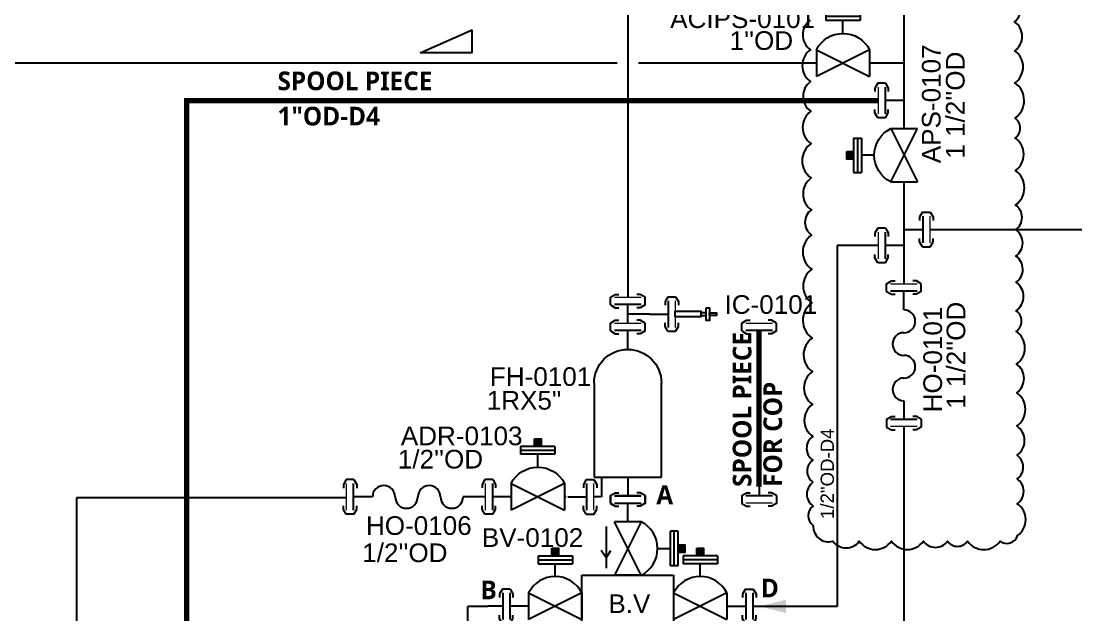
# Model space of a CAD drawing. Header units: millimetres. Extents: x -6754 to 5895, y -4820 to 1016.
# Drawn here: x -3581.6 to -3382.7, y -1590.4 to -1479.1 of the extents above; entities that cross this region are included whole.
import ezdxf

# ---------------------------------------------------------------- set-up
doc = ezdxf.new("R2010")
doc.units = ezdxf.units.MM
doc.linetypes.add('HIDDEN', pattern=[0.375, 0.25, -0.125])
doc.layers.get('0').update_dxf_attribs({"linetype": 'CONTINUOUS'})
for name, color, linetype in [('can_move', 7, 'CONTINUOUS'), ('P---PEQID------', 7, 'CONTINUOUS'), ('P---PEQID-TEXT-25-35', 2, 'CONTINUOUS'), ('P---PFLGD------', 7, 'CONTINUOUS'), ('P---PHOSD-TEXT-25-35', 2, 'CONTINUOUS'), ('P---PLINB-CA013', 7, 'CONTINUOUS'), ('P---PLINB-CIPS003', 7, 'CONTINUOUS'), ('P---PLINB-CIPS005', 7, 'CONTINUOUS'), ('P---PLINB-DROD003', 7, 'CONTINUOUS'), ('P---PLINB-DROD016', 7, 'CONTINUOUS'), ('P---PLINB-N201', 7, 'CONTINUOUS'), ('P---PLINB-P004', 7, 'CONTINUOUS'), ('P---PLINB-P234', 7, 'CONTINUOUS'), ('P---PLINB-PS019', 7, 'CONTINUOUS'), ('P---PVL4D-TEXT-25-35', 2, 'CONTINUOUS'), ('P---PVLSD-TEXT-18-25', 3, 'CONTINUOUS'), ('P---PVLSD-TEXT-25-35', 2, 'CONTINUOUS'), ('P---STRND------', 7, 'CONTINUOUS'), ('P---STRND-TEXT-25-35', 2, 'CONTINUOUS'), ('P---TANKB-V01', 7, 'CONTINUOUS'), ('VALVE', 6, 'CONTINUOUS')]:
    doc.layers.add(name, color=color, linetype=linetype)
doc.styles.add('ROMANS', font='romans.shx')
doc.styles.get("Standard").update_dxf_attribs({"font": 'arial.ttf'})

# ---------------------------------------------------------------- blocks, each defined once
blk = doc.blocks.new('phi_158253411749')
at = {"color": 0, "linetype": 'ByBlock'}
for p, q in [((-5.27, 0), (-5.27, 14.69)), ((5.27, 14.69), (5.27, 0)), ((5.27, 0), (-5.27, 0))]:
    blk.add_line(p, q, dxfattribs=at)
blk.add_arc((0, 14.69), 5.27, 0, 180, dxfattribs=at)
at = {"flags": 1}
for p, rotation in [((0, 19.96), 90), ((0, 0), 270), ((3.7, 0), 270)]:
    blk.add_attdef('PHI_CONNECTIONPOINT', p, '', height=0.1, rotation=rotation, dxfattribs=at)
for tag, p in [('CODE', (10.48, 12.92)), ('SIZE1_PRAJ', (9.13, 8.87)), ('USER1', (11.27, 4.28))]:
    blk.add_attdef(tag, p, '', height=3.5)
blk = doc.blocks.new('rgyjryjyfrjfhjgfgj')
at = {"color": 0, "linetype": 'ByBlock'}
for p, q in [((716.48, 396.87), (717.39, 397.41)), ((717.39, 397.41), (718.05, 397.41)), ((722.07, 397.41), (721.4, 397.41)), ((722.97, 396.87), (722.07, 397.41)), ((722.97, 395.42), (722.97, 396.87)), ((716.48, 395.42), (717.39, 394.88)), ((717.39, 394.88), (718.05, 394.88)), ((722.07, 394.88), (721.4, 394.88)), ((722.97, 395.42), (722.07, 394.88))]:
    blk.add_line(p, q, dxfattribs=at)
at = {"color": 6, "linetype": 'ByBlock'}
blk.add_line((719.73, 391.95), (719.73, 395.48), dxfattribs=at)
at = {"color": 1, "linetype": 'ByBlock', "lineweight": 15}
blk.add_lwpolyline([(717.23, 396.8), (722.23, 396.8)], dxfattribs=at)
at = {"color": 6, "linetype": 'ByBlock'}
blk.add_lwpolyline([(717.23, 395.48), (722.23, 395.48)], dxfattribs=at)
blk = doc.blocks.new('phi_15825218758')
at = {"color": 0, "linetype": 'ByBlock'}
blk.add_line((-3.24, 3.47), (-3.24, 4.92), dxfattribs=at)
blk.add_blockref('rgyjryjyfrjfhjgfgj', (-719.73, -391.95), dxfattribs=at)
at = {"flags": 1}
for p, rotation in [((0, 4.85), 90), ((0, 0), 270)]:
    blk.add_attdef('PHI_CONNECTIONPOINT', p, '', height=0.1, rotation=rotation, dxfattribs=at)
blk = doc.blocks.new('phi_158624437617')
at = {"color": 0, "linetype": 'ByBlock'}
blk.add_line((-3.24, 3.47), (-3.24, 4.92), dxfattribs=at)
blk.add_blockref('rgyjryjyfrjfhjgfgj', (-719.73, -391.95), dxfattribs=at)
at = {"flags": 1}
for p, rotation in [((0, 4.85), 90), ((0, 0), 270)]:
    blk.add_attdef('PHI_CONNECTIONPOINT', p, '', height=0.1, rotation=rotation, dxfattribs=at)
blk = doc.blocks.new('hhg')
at = {"color": 6}
for centre, start, end in [((385.22, 231.26), 0, 180), ((395.86, 231.26), 0, 180), ((390.54, 231.26), 180, 0), ((401.18, 231.26), 180, 0)]:
    blk.add_arc(centre, 2.66, start, end, dxfattribs=at)
blk = doc.blocks.new('phi_158624461021')
at = {"color": 0, "linetype": 'ByBlock', "xscale": 0.8, "yscale": 0.8, "zscale": 0.8}
blk.add_blockref('hhg', (-306.05, -185.01), dxfattribs=at)
for tag, p, height in [('CODE', (2.57, 8.01), 3.5), ('DN', (4.94, 3.52), 3.5), ('DNCALC', (4.94, 3.52), 2)]:
    blk.add_attdef(tag, p, '', height=height)
at = {"flags": 1}
blk.add_attdef('PHI_CONNECTIONPOINT', (0, 0), '', height=0.08, rotation=180, dxfattribs=at)
blk.add_attdef('PHI_CONNECTIONPOINT', (17.03, 0), '', height=0.08, dxfattribs=at)
blk = doc.blocks.new('icc')
at = {"color": 0, "linetype": 'ByBlock'}
for points in [[(253.08, 350.51), (257.85, 350.51), (257.85, 349.41), (253.08, 349.41)], [(258.86, 350.2), (257.85, 350.2), (257.85, 349.71), (258.86, 349.71)], [(258.86, 351.15), (259.47, 351.15), (259.47, 348.77), (258.86, 348.77)], [(259.47, 350.2), (260.84, 350.2), (260.84, 349.71), (259.47, 349.71)]]:
    blk.add_lwpolyline(points, close=True, dxfattribs=at)
blk = doc.blocks.new('phi_15578922970')
at = {"color": 0, "linetype": 'ByBlock'}
blk.add_blockref('icc', (-253.08, -349.96), dxfattribs=at)
at = {"ltscale": 10, "flags": 1}
blk.add_attdef('PHI_CONNECTIONPOINT', (0, 0), '', height=0.1, rotation=180, dxfattribs=at)
blk = doc.blocks.new('ADV')
at = {"color": 6}
blk.add_arc((1709.4, 811.99), 5.59, 26.5651, 153.4349, dxfattribs=at)
at = {"layer": 'VALVE'}
for p, q in [((1706.18, 821.46), (1712.63, 821.46)), ((1706.18, 821.46), (1706.18, 819.98)), ((1706.18, 820.72), (1712.63, 820.72)), ((1706.18, 819.98), (1712.63, 819.98)), ((1709.4, 817.58), (1709.4, 819.98)), ((1712.63, 821.46), (1712.63, 819.98)), ((1704.4, 814.49), (1704.4, 809.49)), ((1714.4, 814.49), (1704.4, 809.49)), ((1704.4, 814.49), (1714.4, 809.49)), ((1714.4, 814.49), (1714.4, 809.49))]:
    blk.add_line(p, q, dxfattribs=at)
blk = doc.blocks.new('phi_15863337301')
at = {"color": 0, "linetype": 'ByBlock'}
blk.add_blockref('ADV', (-1709.4, -811.99), dxfattribs=at)
at = {"flags": 1}
blk.add_attdef('PHI_CONNECTIONPOINT', (-5, 0), '', height=0.1, rotation=180, dxfattribs=at)
for tag, p in [('PHI_INSERTPOINT', (0, 0)), ('PHI_CONNECTIONPOINT', (5, 0))]:
    blk.add_attdef(tag, p, '', height=0.1, dxfattribs=at)
for tag, p in [('PRJ_TAG_B', (-8.12, -5.93)), ('DNCALC', (-3.96, -9.44))]:
    blk.add_attdef(tag, p, '', height=2.5)
blk = doc.blocks.new('4way')
at = {"layer": 'VALVE', "color": 5}
for p, q in [((1278.58, 1201.46), (1279.48, 1202)), ((1279.48, 1202), (1280.15, 1202)), ((1284.16, 1202), (1283.5, 1202)), ((1285.07, 1201.46), (1284.16, 1202)), ((1278.58, 1200.01), (1278.58, 1201.46)), ((1278.58, 1200.01), (1279.48, 1199.47)), ((1281.82, 1196.54), (1281.82, 1200.07)), ((1285.07, 1200.01), (1284.16, 1199.47)), ((1285.07, 1200.01), (1285.07, 1201.46)), ((1279.48, 1199.47), (1280.15, 1199.47)), ((1284.16, 1199.47), (1283.5, 1199.47)), ((1284.32, 1196.54), (1279.32, 1196.54)), ((1284.32, 1196.54), (1279.32, 1186.54)), ((1284.32, 1186.54), (1279.32, 1196.54)), ((1289.81, 1188.31), (1289.81, 1194.77)), ((1291.29, 1194.77), (1289.81, 1194.77)), ((1290.55, 1188.31), (1290.55, 1194.77)), ((1291.29, 1188.31), (1291.29, 1194.77)), ((1264.99, 1190.16), (1271.45, 1190.16)), ((1264.99, 1190.16), (1264.99, 1188.68)), ((1271.45, 1190.16), (1271.45, 1188.68)), ((1287.41, 1191.54), (1289.81, 1191.54)), ((1298.65, 1190.16), (1292.19, 1190.16)), ((1292.19, 1190.16), (1292.19, 1188.68)), ((1298.65, 1190.16), (1298.65, 1188.68)), ((1264.99, 1189.42), (1271.45, 1189.42)), ((1264.99, 1188.68), (1271.45, 1188.68)), ((1268.22, 1186.29), (1268.22, 1188.68)), ((1291.29, 1188.31), (1289.81, 1188.31)), ((1298.65, 1189.42), (1292.19, 1189.42)), ((1298.65, 1188.68), (1292.19, 1188.68)), ((1295.42, 1186.29), (1295.42, 1188.68)), ((1273.22, 1174.86), (1273.22, 1186.54)), ((1273.22, 1186.54), (1290.42, 1186.54)), ((1284.32, 1186.54), (1279.32, 1186.54)), ((1290.42, 1186.54), (1290.42, 1174.86)), ((1258.3, 1183.94), (1257.76, 1183.04)), ((1259.75, 1183.94), (1258.3, 1183.94)), ((1259.75, 1183.94), (1260.29, 1183.04)), ((1303.89, 1183.94), (1303.35, 1183.04)), ((1303.89, 1183.94), (1305.34, 1183.94)), ((1305.34, 1183.94), (1305.88, 1183.04)), ((1257.76, 1183.04), (1257.76, 1182.37)), ((1260.29, 1183.04), (1260.29, 1182.37)), ((1263.22, 1183.2), (1263.22, 1178.2)), ((1273.22, 1183.2), (1263.22, 1178.2)), ((1263.22, 1183.2), (1273.22, 1178.2)), ((1273.22, 1183.2), (1273.22, 1178.2)), ((1290.42, 1183.2), (1290.42, 1178.2)), ((1290.42, 1183.2), (1300.42, 1178.2)), ((1300.42, 1183.2), (1290.42, 1178.2)), ((1300.42, 1183.2), (1300.42, 1178.2)), ((1303.35, 1183.04), (1303.35, 1182.37)), ((1305.88, 1183.04), (1305.88, 1182.37)), ((1263.22, 1180.7), (1259.69, 1180.7)), ((1300.42, 1180.7), (1303.96, 1180.7)), ((1257.76, 1178.36), (1257.76, 1179.02)), ((1258.3, 1177.45), (1257.76, 1178.36)), ((1259.75, 1177.45), (1260.29, 1178.36)), ((1260.29, 1178.36), (1260.29, 1179.02)), ((1303.35, 1178.36), (1303.35, 1179.02)), ((1303.89, 1177.45), (1303.35, 1178.36)), ((1305.34, 1177.45), (1305.88, 1178.36)), ((1305.88, 1178.36), (1305.88, 1179.02)), ((1259.75, 1177.45), (1258.3, 1177.45)), ((1303.89, 1177.45), (1305.34, 1177.45)), ((1290.42, 1174.86), (1273.22, 1174.86)), ((1284.32, 1174.86), (1279.32, 1174.86)), ((1284.32, 1164.86), (1279.32, 1174.86)), ((1284.32, 1174.86), (1279.32, 1164.86)), ((1289.81, 1173.09), (1289.81, 1166.63)), ((1291.29, 1173.09), (1289.81, 1173.09)), ((1290.55, 1173.09), (1290.55, 1166.63)), ((1291.29, 1173.09), (1291.29, 1166.63)), ((1287.41, 1169.86), (1289.81, 1169.86)), ((1291.29, 1166.63), (1289.81, 1166.63)), ((1284.32, 1164.86), (1279.32, 1164.86)), ((1281.82, 1164.86), (1281.82, 1161.32)), ((1278.58, 1161.39), (1279.48, 1161.93)), ((1279.48, 1161.93), (1280.15, 1161.93)), ((1284.16, 1161.93), (1283.5, 1161.93)), ((1285.07, 1161.39), (1284.16, 1161.93)), ((1278.58, 1161.39), (1278.58, 1159.94)), ((1278.58, 1159.94), (1279.48, 1159.4)), ((1285.07, 1159.94), (1284.16, 1159.4)), ((1285.07, 1161.39), (1285.07, 1159.94)), ((1279.48, 1159.4), (1280.15, 1159.4)), ((1284.16, 1159.4), (1283.5, 1159.4))]:
    blk.add_line(p, q, dxfattribs=at)
for points in [[(1279.32, 1201.39), (1284.32, 1201.39)], [(1279.32, 1200.07), (1284.32, 1200.07)], [(1258.37, 1183.2), (1258.37, 1178.2)], [(1259.69, 1183.2), (1259.69, 1178.2)], [(1303.96, 1183.2), (1303.96, 1178.2)], [(1305.28, 1183.2), (1305.28, 1178.2)], [(1279.32, 1161.32), (1284.32, 1161.32)], [(1279.32, 1160), (1284.32, 1160)]]:
    blk.add_lwpolyline(points, dxfattribs=at)
for centre, start, end in [((1281.82, 1191.54), 296.5651, 63.4349), ((1268.22, 1180.7), 26.5651, 153.4349), ((1295.42, 1180.7), 26.5651, 153.4349), ((1281.82, 1169.86), 296.5651, 63.4349)]:
    blk.add_arc(centre, 5.59, start, end, dxfattribs=at)
blk = doc.blocks.new('phi_16763073450')
at = {"color": 0, "linetype": 'ByBlock'}
blk.add_line((-23.45, -20.69), (-26.25, -20.69), dxfattribs=at)
blk.add_blockref('4way', (-1281.82, -1201.39), dxfattribs=at)
at = {"flags": 1}
for p in [(0, 0), (0, -41.39)]:
    blk.add_attdef('PHI_CONNECTIONPOINT', p, '', height=0.1, rotation=270, dxfattribs=at)
for tag, p, height in [('P_NAME', (-12.2, -21.94), 3), ('CODE', (-20.27, -30.54), 3.5), ('DNCALC', (-23.64, -34.7), 3.5)]:
    blk.add_attdef(tag, p, '', height=height)
for tag, p in [('PHI_CONNECTIONPOINT', (-23.45, -20.69)), ('PHI_CONNECTIONPOINT', (23.45, -20.69)), ('PHI_INSERTPOINT', (23.45, -20.69))]:
    blk.add_attdef(tag, p, '', height=0.1, dxfattribs=at)
blk = doc.blocks.new('phi_15863337230')
at = {"color": 0, "linetype": 'ByBlock'}
blk.add_blockref('ADV', (-1709.4, -811.99), dxfattribs=at)
at = {"flags": 1}
blk.add_attdef('PHI_CONNECTIONPOINT', (-5, 0), '', height=0.1, rotation=180, dxfattribs=at)
for tag, p in [('PHI_INSERTPOINT', (0, 0)), ('PHI_CONNECTIONPOINT', (5, 0))]:
    blk.add_attdef(tag, p, '', height=0.1, dxfattribs=at)
for tag, p in [('PRJ_TAG_B', (-8.12, -5.93)), ('DNCALC', (-3.96, -9.44))]:
    blk.add_attdef(tag, p, '', height=2.5)
blk = doc.blocks.new('A$C66D9105F')
at = {"color": 5}
for p, q in [((0, 0), (0, 4.35)), ((9.77, 0), (0, 4.35)), ((0, 0), (9.77, 0))]:
    blk.add_line(p, q, dxfattribs=at)
blk = doc.blocks.new('phi_16765199690')
at = {"color": 0, "linetype": 'ByBlock'}
blk.add_blockref('ADV', (-1709.4, -811.99), dxfattribs=at)
at = {"flags": 1}
blk.add_attdef('PHI_CONNECTIONPOINT', (-5, 0), '', height=0.1, rotation=180, dxfattribs=at)
for tag, p in [('PHI_INSERTPOINT', (0, 0)), ('PHI_CONNECTIONPOINT', (5, 0))]:
    blk.add_attdef(tag, p, '', height=0.1, dxfattribs=at)
at = {"color": 7}
for tag, p in [('PRJ_TAG_B', (-12.54, -6.47)), ('DNCALC', (-8.39, -11.88))]:
    blk.add_attdef(tag, p, '', height=3.5, dxfattribs=at)

msp = doc.modelspace()

# ---------------------------------------------------------------- hatches: boundary and pattern name
h = msp.add_hatch(color=1)
h.dxf.hatch_style = 1
h.paths.add_polyline_path([(-3425.5, -1505), (-3425.5, -1503.55), (-3426.74, -1503.55), (-3426.74, -1505)])
h = msp.add_hatch(color=1)
h.dxf.hatch_style = 1
h.paths.add_polyline_path([(-3484.11, -1558.88), (-3484.11, -1557.43), (-3485.35, -1557.43), (-3485.35, -1558.88)])
h = msp.add_hatch(color=1)
h.dxf.hatch_style = 1
h.paths.add_polyline_path([(-3457.16, -1578.74), (-3457.16, -1577.29), (-3458.4, -1577.29), (-3458.4, -1578.74)])
h = msp.add_hatch(color=1)
h.dxf.hatch_style = 1
h.paths.add_polyline_path([(-3480.84, -1579.39), (-3480.84, -1577.94), (-3482.08, -1577.94), (-3482.08, -1579.39)])
h = msp.add_hatch(color=1)
h.dxf.hatch_style = 1
h.paths.add_polyline_path([(-3453.64, -1579.39), (-3453.64, -1577.94), (-3454.88, -1577.94), (-3454.88, -1579.39)])

# ---------------------------------------------------------------- linework, layer by layer
at = {"color": 6}
msp.add_line((-3463.8, -1534.05), (-3467.86, -1534.05), dxfattribs=at)
for p, q in [((-3472.79, -1564.63), (-3472.79, -1568.34)), ((-3472.79, -1568.34), (-3474.27, -1568.34)), ((-3497.87, -1613.08), (-3497.87, -1588.86)), ((-3494.11, -1588.86), (-3497.87, -1588.86))]:
    msp.add_line(p, q)
at = {"color": 1}
msp.add_lwpolyline([(-3433.62, -1478.93, 0.520567), (-3433.59, -1484.49, 0.520567), (-3433.56, -1490.47, 0.520567), (-3433.52, -1496.04, 0.520567), (-3433.49, -1502.08, 0.520567), (-3433.45, -1508.54, 0.520567), (-3433.42, -1514.51, 0.520567), (-3433.39, -1519.23, 0.520567), (-3433.35, -1525.66, 0.520567), (-3433.32, -1531.95, 0.520567), (-3433.28, -1538.56, 0.520567), (-3433.24, -1544.84, 0.520567), (-3433.21, -1551, 0.520567), (-3433.17, -1557, 0.520567), (-3433.15, -1561.46, 0.520567), (-3433.12, -1565.6, 0.520567), (-3433.1, -1570.05, 0.520567), (-3433.07, -1573.67, 0.520567), (-3429.37, -1576.63, 0.520567), (-3424.44, -1576.63, 0.520567), (-3418.42, -1576.63, 0.520567), (-3412.4, -1576.63, 0.520567), (-3407.89, -1576.63, 0.520567), (-3404.12, -1576.63, 0.520567), (-3398.03, -1576.63, 0.520567), (-3394.76, -1575.6, 0.520567), (-3394.79, -1569.61, 0.520567), (-3394.82, -1564.96, 0.520567), (-3394.84, -1560.53, 0.520567), (-3394.88, -1555.04, 0.520567), (-3394.91, -1548.81, 0.520567), (-3394.94, -1543.42, 0.520567), (-3394.98, -1537.29, 0.520567), (-3395, -1533.43, 0.520567), (-3395.03, -1528.09, 0.520567), (-3395.06, -1523.18, 0.520567), (-3395.09, -1518.22, 0.520567), (-3395.12, -1513.61, 0.520567), (-3395.15, -1507.15, 0.520567), (-3395.19, -1501.05, 0.520567), (-3395.21, -1497.32, 0.520567), (-3395.25, -1490.7, 0.520567), (-3395.28, -1484.67, 0.520567), (-3395.31, -1479.25, 0.520567), (-3395.34, -1475.15, 0.520567)], format="xyb", dxfattribs=at)
for points in [[(-3426.74, -1503.55), (-3425.5, -1503.55), (-3425.5, -1505), (-3426.74, -1505)], [(-3485.35, -1557.43), (-3484.11, -1557.43), (-3484.11, -1558.88), (-3485.35, -1558.88)], [(-3458.4, -1577.29), (-3457.16, -1577.29), (-3457.16, -1578.74), (-3458.4, -1578.74)], [(-3482.08, -1577.94), (-3480.84, -1577.94), (-3480.84, -1579.39), (-3482.08, -1579.39)], [(-3454.88, -1577.94), (-3453.64, -1577.94), (-3453.64, -1579.39), (-3454.88, -1579.39)]]:
    msp.add_lwpolyline(points, close=True, dxfattribs=at)
at = {"linetype": 'HIDDEN', "ltscale": 50, "const_width": 1}
msp.add_lwpolyline([(-3443.23, -1537.14), (-3443.23, -1566.39)], dxfattribs=at)
at = {"layer": 'can_move'}
for p, q in [((-3471.94, -1573.9), (-3471.94, -1581.69)), ((-3471.94, -1579.78), (-3472.82, -1578.38)), ((-3471.94, -1579.78), (-3471.06, -1578.38))]:
    msp.add_line(p, q, dxfattribs=at)
at = {"layer": 'can_move', "linetype": 'HIDDEN', "ltscale": 50, "const_width": 1}
msp.add_lwpolyline([(-3420.91, -1494.01), (-3550.6, -1494.01), (-3550.6, -1671.29)], dxfattribs=at)
at = {"layer": 'P---PLINB-CA013', "color": 152, "linetype": 'Continuous', "ltscale": 0.1}
for points in [[(-3467.86, -1465.74), (-3467.86, -1492.92)], [(-3467.86, -1492.92), (-3467.86, -1530.97)]]:
    msp.add_lwpolyline(points, dxfattribs=at)
at = {"layer": 'P---PLINB-CIPS003', "color": 62, "linetype": 'Continuous', "ltscale": 0.1}
for points in [[(-3420.91, -1521.19), (-3428.58, -1521.19)], [(-3428.58, -1521.19), (-3428.58, -1588.86)], [(-3428.58, -1588.86), (-3444.4, -1588.86)]]:
    msp.add_lwpolyline(points, dxfattribs=at)
at = {"layer": 'P---PLINB-CIPS003', "color": 62, "linetype": 'ByBlock'}
msp.add_solid([(-3443.15, -1588.86), (-3438.15, -1587.61), (-3438.15, -1590.11)], dxfattribs=at)
at = {"layer": 'P---PLINB-CIPS005', "color": 62, "linetype": 'Continuous', "ltscale": 0.1}
msp.add_lwpolyline([(-3411.2, -1518.19), (-3382.7, -1518.19)], dxfattribs=at)
at = {"layer": 'P---PLINB-DROD016', "color": 7, "linetype": 'Continuous', "ltscale": 0.1}
for points in [[(-3520.61, -1568.51), (-3571.24, -1568.51)], [(-3571.24, -1568.51), (-3571.24, -1896.55)], [(-3494.59, -1568.34), (-3498.73, -1568.34)], [(-3479.43, -1568.34), (-3479.73, -1568.34)]]:
    msp.add_lwpolyline(points, dxfattribs=at)
at = {"layer": 'P---PLINB-P234', "color": 62, "linetype": 'Continuous', "ltscale": 0.1}
for points in [[(-3469.86, -1487.02), (-3587.03, -1487.02)], [(-3432.49, -1487.02), (-3465.86, -1487.02)], [(-3416.06, -1487.02), (-3422.49, -1487.02)]]:
    msp.add_lwpolyline(points, dxfattribs=at)
at = {"layer": 'P---PLINB-PS019', "color": 32, "linetype": 'Continuous', "ltscale": 0.1}
for points in [[(-3416.06, -1224.92), (-3416.06, -1494.01)], [(-3416.06, -1494.01), (-3416.06, -1499.27)], [(-3416.06, -1499.01), (-3416.06, -1499.02)], [(-3416.06, -1504.22), (-3416.06, -1504.32)], [(-3416.06, -1509.27), (-3416.06, -1518.19)], [(-3416.06, -1514.34), (-3416.06, -1528.43)], [(-3416.06, -1552.07), (-3416.06, -1553.84)], [(-3416.06, -1555.16), (-3416.06, -1609.98)]]:
    msp.add_lwpolyline(points, dxfattribs=at)

# ---------------------------------------------------------------- block references
at = {"xscale": -1}
msp.add_blockref('A$C66D9105F', (-3497.02, -1485.08), dxfattribs=at)
at = {"layer": 'P---PEQID------'}
msp.add_blockref('phi_15578922970', (-3458.95, -1534.05), dxfattribs=at)
at = {"layer": 'P---PFLGD------'}
for p, rotation in [((-3463.8, -1534.05), 270.0000000000043), ((-3467.86, -1564.63), 180)]:
    msp.add_blockref('phi_15825218758', p, dxfattribs=dict(at, rotation=rotation))
at = {"layer": 'P---PLINB-CIPS003'}
ref = msp.add_blockref('phi_16763073450', (-3467.86, -1568.16), dxfattribs=at)
ref.add_attrib('CODE', 'BV-0102', (-3495.23, -1577.71), dxfattribs={"layer": 'P---PVL4D-TEXT-25-35', "color": 7, "height": 3.5})
ref.add_attrib('P_NAME', 'B.V', (-3471.5, -1590.11), dxfattribs={"layer": 'P---PVL4D-TEXT-25-35', "color": 7, "height": 3.5})
at = {"layer": 'P---PLINB-DROD003', "xscale": -1, "rotation": 90}
msp.add_blockref('phi_15825218758', (-3489.73, -1568.34), dxfattribs=at)
at = {"layer": 'P---PLINB-DROD016', "rotation": 90.00000000000001}
msp.add_blockref('phi_158624437617', (-3515.75, -1568.34), dxfattribs=at)
at = {"layer": 'P---PLINB-DROD016'}
ref = msp.add_blockref('phi_158624461021', (-3515.75, -1568.34), dxfattribs=at)
ref.add_attrib('DN', "1/2''OD", (-3517.67, -1580.56), dxfattribs={"layer": 'P---PHOSD-TEXT-25-35', "color": 7, "height": 3.5})
ref.add_attrib('CODE', 'HO-0106', (-3516.97, -1575.46), dxfattribs={"layer": 'P---PHOSD-TEXT-25-35', "color": 7, "height": 3.5})
at = {"layer": 'P---PLINB-N201', "xscale": -1}
for p in [(-3467.86, -1535.82), (-3467.86, -1540.67), (-3443.23, -1540.67)]:
    msp.add_blockref('phi_15825218758', p, dxfattribs=at)
at = {"layer": 'P---PLINB-N201', "rotation": 180}
msp.add_blockref('phi_15825218758', (-3443.23, -1564.63), dxfattribs=at)
at = {"layer": 'P---PLINB-P004', "rotation": 270}
msp.add_blockref('phi_15825218758', (-3479.12, -1568.34), dxfattribs=at)
at = {"layer": 'P---PLINB-PS019', "xscale": -1, "rotation": 90}
for p in [(-3416.06, -1494.01), (-3416.06, -1521.19)]:
    msp.add_blockref('phi_15825218758', p, dxfattribs=at)
at = {"layer": 'P---PLINB-PS019'}
for name, p, rotation in [('phi_15825218758', (-3416.06, -1518.19), 270), ('phi_158624437617', (-3416.06, -1550.31), 180)]:
    msp.add_blockref(name, p, dxfattribs=dict(at, rotation=rotation))
at = {"layer": 'P---PLINB-PS019', "xscale": -1}
msp.add_blockref('phi_158624437617', (-3416.06, -1533.28), dxfattribs=at)
at = {"layer": 'P---PLINB-PS019'}
ref = msp.add_blockref('phi_158624461021', (-3416.06, -1550.31), dxfattribs=dict(at, rotation=90))
ref.add_attrib('DN', "1 1/2''OD", (-3404.55, -1551.81), dxfattribs={"layer": 'P---PHOSD-TEXT-25-35', "color": 7, "height": 3.5, "rotation": 90})
ref.add_attrib('CODE', 'HO-0101', (-3408.92, -1552.49), dxfattribs={"layer": 'P---PHOSD-TEXT-25-35', "color": 7, "height": 3.5, "rotation": 90})
at = {"layer": 'P---STRND------'}
ref = msp.add_blockref('phi_158253411749', (-3467.86, -1564.63), dxfattribs=dict(at, xscale=-1.2, yscale=1.2, zscale=1.2))
ref.add_attrib('USER1', '1RX5"', (-3494.31, -1551.97), dxfattribs={"layer": 'P---STRND-TEXT-25-35', "color": 7, "height": 3.5})
ref.add_attrib('CODE', 'FH-0101', (-3493.72, -1547.52), dxfattribs={"layer": 'P---STRND-TEXT-25-35', "color": 7, "height": 3.5})
at = {"layer": 'P---TANKB-V01', "extrusion": (0, -4.93038e-32, -1)}
ref = msp.add_blockref('phi_15863337230', (3427.49, -1487.02), dxfattribs=dict(at, zscale=-1))
ref.add_attrib('DNCALC', "1''OD", (-3448.76, -1484.52), dxfattribs={"layer": 'P---PVLSD-TEXT-18-25', "color": 7, "height": 3.5})
ref.add_attrib('PRJ_TAG_B', 'ACIPS-0101', (-3459.9, -1480.42), dxfattribs={"layer": 'P---PVLSD-TEXT-18-25', "color": 7, "height": 3.5})
at = {"layer": 'P---TANKB-V01', "extrusion": (-4.68864e-32, 1.22465e-16, -1)}
ref = msp.add_blockref('phi_16765199690', (3416.03, -1504.27), dxfattribs=dict(at, rotation=270))
ref.add_attrib('DNCALC', "1 1/2''OD", (-3404.68, -1504.92), dxfattribs={"layer": 'P---PVLSD-TEXT-25-35', "color": 7, "height": 3.5, "rotation": 90})
ref.add_attrib('PRJ_TAG_B', 'APS-0107', (-3409.19, -1505.77), dxfattribs={"layer": 'P---PVLSD-TEXT-25-35', "color": 7, "height": 3.5, "rotation": 90})
at = {"layer": 'P---TANKB-V01', "extrusion": (-2.46519e-32, -2.44929e-16, -1)}
ref = msp.add_blockref('phi_15863337301', (3484.73, -1568.34), dxfattribs=dict(at, zscale=-1))
ref.add_attrib('DNCALC', "1/2''OD", (-3510.99, -1563.01), dxfattribs={"layer": 'P---PVLSD-TEXT-18-25', "color": 7, "height": 3.5})
ref.add_attrib('PRJ_TAG_B', 'ADR-0103', (-3510.43, -1558.65), dxfattribs={"layer": 'P---PVLSD-TEXT-18-25', "color": 7, "height": 3.5})

# ---------------------------------------------------------------- texts
at = {"char_height": 3.5, "attachment_point": 1, "style": 'ROMANS'}
for s, insert in [('{\\fSegoe UI Semibold|b0|i0|c0|p34;SPOOL PIECE}', (-3533.56, -1488.58)), ('{\\fSegoe UI Semibold|b0|i0|c0|p34;1"OD-D4}', (-3533.56, -1495.19)), ('{\\fSegoe UI Semibold|b0|i0|c0|p34;A}', (-3462.5, -1566.2)), ('{\\fSegoe UI Semibold|b0|i0|c0|p34;B}', (-3495.49, -1584.02)), ('{\\fSegoe UI Semibold|b0|i0|c0|p34;D}', (-3442.89, -1583.67))]:
    msp.add_mtext_dynamic_manual_height_columns(s, width=64.4856, gutter_width=0.5, heights=[0], dxfattribs=dict(at, insert=insert))
at = {"char_height": 3.5, "attachment_point": 1, "rotation": 90, "style": 'ROMANS'}
for s, insert in [('{\\fSegoe UI Semibold|b0|i0|c0|p34;SPOOL PIECE}', (-3448.17, -1566.46)), ('{\\fSegoe UI Semibold|b0|i0|c0|p34;FOR COP}', (-3442.42, -1566.46))]:
    msp.add_mtext_dynamic_manual_height_columns(s, width=64.4856, gutter_width=0.5, heights=[0], dxfattribs=dict(at, insert=insert))
at = {"insert": (-3431.69, -1572.47), "char_height": 2.5, "attachment_point": 1, "rotation": 90}
msp.add_mtext_dynamic_manual_height_columns('\\A1;1/2"OD-D4', width=58.7469, gutter_width=12.5, heights=[0], dxfattribs=at)
at = {"layer": 'P---PEQID-TEXT-25-35', "color": 7}
msp.add_text('IC-0101', height=3.5, dxfattribs=at).set_placement((-3449.72, -1534.01))

doc.saveas('drawing.dxf')
